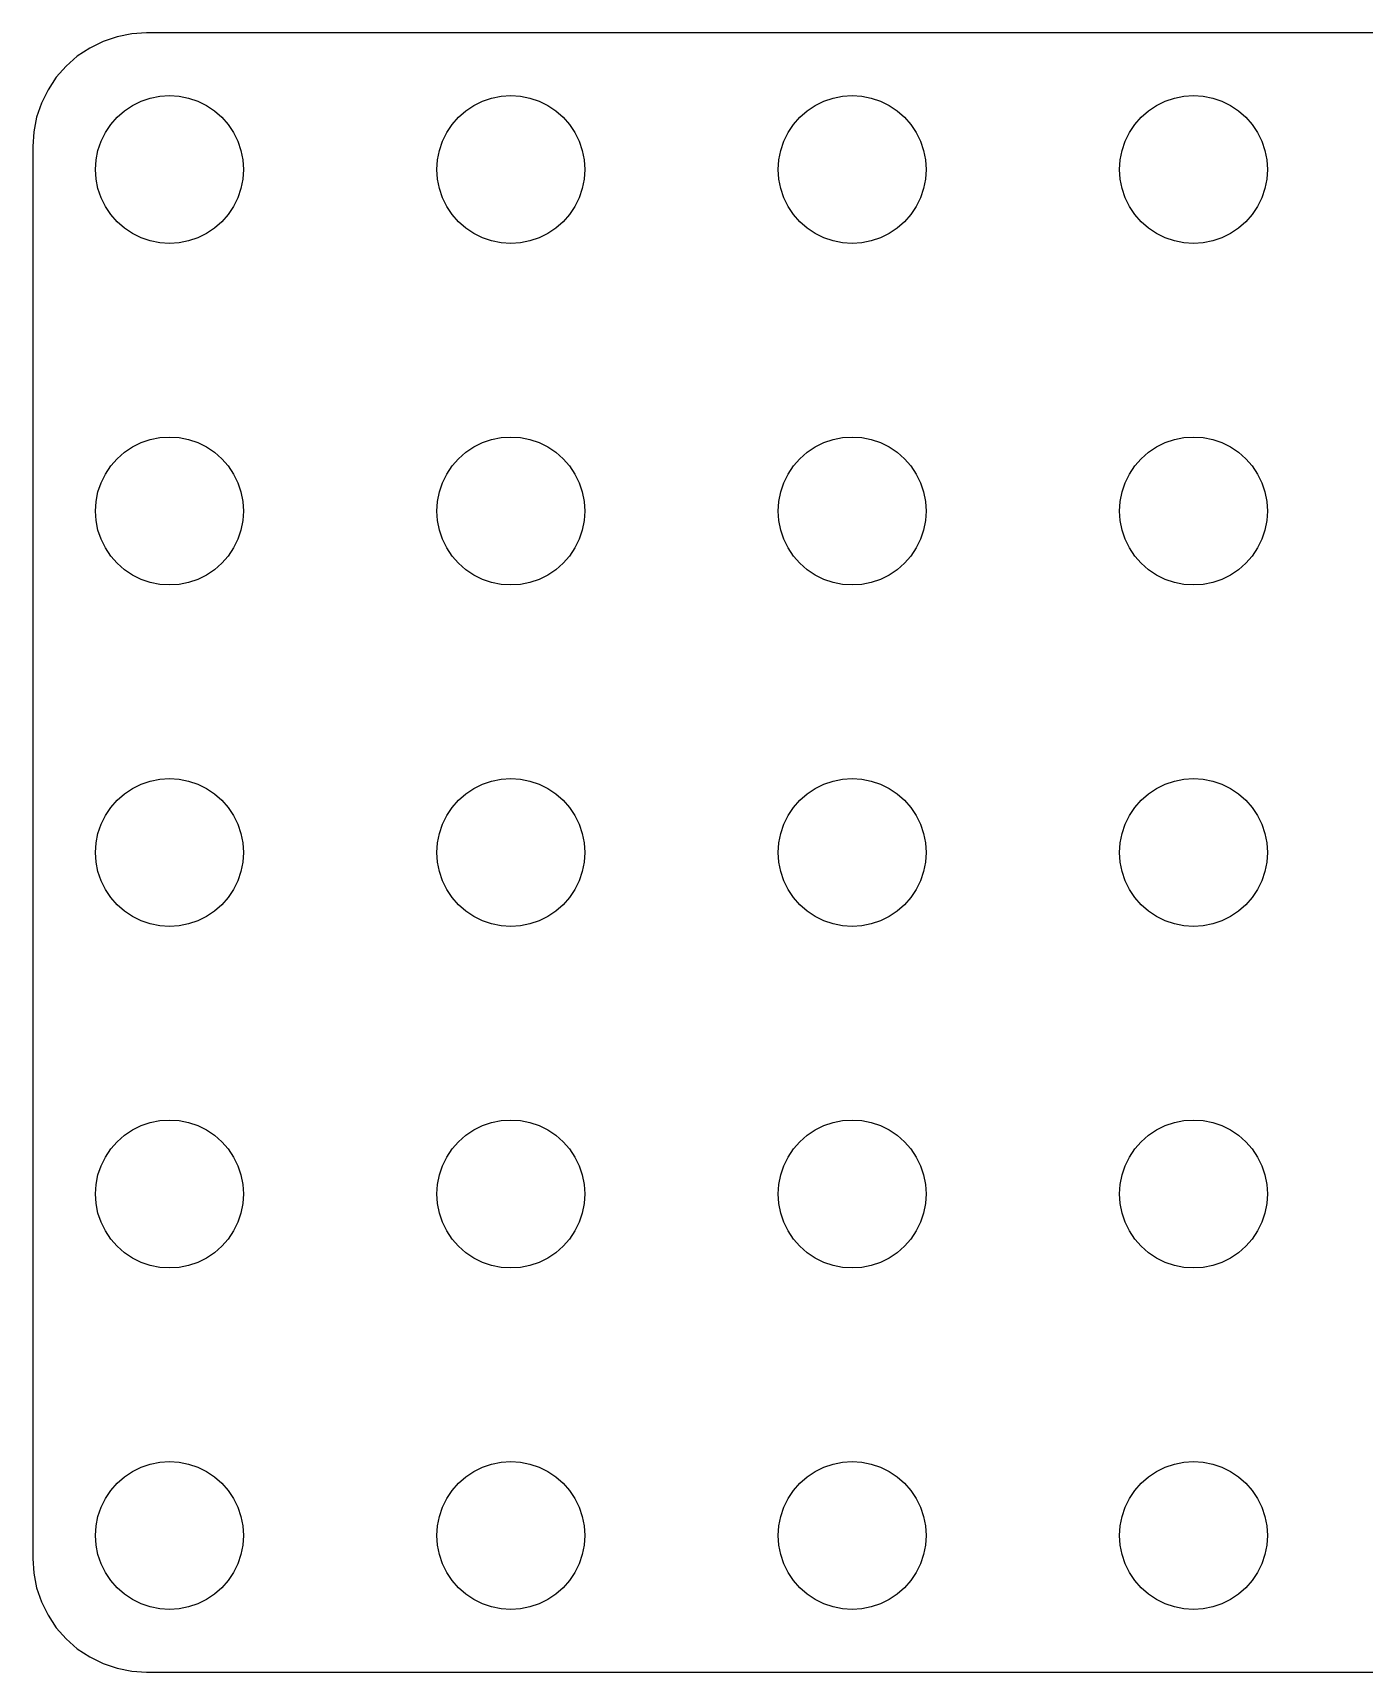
# Model space of a CAD drawing. Header units: metres. Extents: x -59 to 59, y -36 to 36.
# Drawn here: x -58.5 to 0, y -36 to 36 of the extents above; entities that cross this region are included whole.
import ezdxf

# ---------------------------------------------------------------- set-up
doc = ezdxf.new("R2010")
doc.units = ezdxf.units.M

msp = doc.modelspace()

# ---------------------------------------------------------------- linework, layer by layer
for p, q in [((-53.505, 36.005), (-54.1576, 35.9622)), ((53.505, 36.005), (-53.505, 36.005)), ((-56.005, 35.3351), (-56.5488, 34.9718)), ((-55.4184, 35.6244), (-56.005, 35.3351)), ((-54.7991, 35.8346), (-55.4184, 35.6244)), ((-54.1576, 35.9622), (-54.7991, 35.8346)), ((-56.5488, 34.9718), (-57.0405, 34.5405)), ((-57.4718, 34.0488), (-57.8351, 33.505)), ((-57.0405, 34.5405), (-57.4718, 34.0488)), ((-57.8351, 33.505), (-58.1244, 32.9184)), ((-53.7437, 33.0026), (-53.3412, 33.1393)), ((-53.3412, 33.1393), (-52.9242, 33.2222)), ((-52.9242, 33.2222), (-52.5, 33.25)), ((-52.5, 33.25), (-52.0758, 33.2222)), ((-52.0758, 33.2222), (-51.6588, 33.1393)), ((-51.6588, 33.1393), (-51.2563, 33.0026)), ((-38.7437, 33.0026), (-38.3412, 33.1393)), ((-38.3412, 33.1393), (-37.9242, 33.2222)), ((-37.9242, 33.2222), (-37.5, 33.25)), ((-37.5, 33.25), (-37.0758, 33.2222)), ((-37.0758, 33.2222), (-36.6588, 33.1393)), ((-36.6588, 33.1393), (-36.2563, 33.0026)), ((-23.7437, 33.0026), (-23.3412, 33.1393)), ((-23.3412, 33.1393), (-22.9242, 33.2222)), ((-22.9242, 33.2222), (-22.5, 33.25)), ((-22.5, 33.25), (-22.0758, 33.2222)), ((-22.0758, 33.2222), (-21.6588, 33.1393)), ((-21.6588, 33.1393), (-21.2563, 33.0026)), ((-8.74371, 33.0026), (-8.34116, 33.1393)), ((-8.34116, 33.1393), (-7.92421, 33.2222)), ((-7.92421, 33.2222), (-7.5, 33.25)), ((-7.5, 33.25), (-7.07578, 33.2222)), ((-7.07578, 33.2222), (-6.65883, 33.1393)), ((-6.65883, 33.1393), (-6.25627, 33.0026)), ((-58.1244, 32.9184), (-58.3346, 32.2991)), ((-54.7981, 32.2981), (-54.4785, 32.5784)), ((-54.4785, 32.5784), (-54.125, 32.8146)), ((-54.125, 32.8146), (-53.7437, 33.0026)), ((-51.2563, 33.0026), (-50.875, 32.8146)), ((-50.875, 32.8146), (-50.5215, 32.5784)), ((-50.5215, 32.5784), (-50.2019, 32.2981)), ((-39.7981, 32.2981), (-39.4785, 32.5784)), ((-39.4785, 32.5784), (-39.125, 32.8146)), ((-39.125, 32.8146), (-38.7437, 33.0026)), ((-36.2563, 33.0026), (-35.875, 32.8146)), ((-35.875, 32.8146), (-35.5215, 32.5784)), ((-35.5215, 32.5784), (-35.2019, 32.2981)), ((-24.7981, 32.2981), (-24.4785, 32.5784)), ((-24.4785, 32.5784), (-24.125, 32.8146)), ((-24.125, 32.8146), (-23.7437, 33.0026)), ((-21.2563, 33.0026), (-20.875, 32.8146)), ((-20.875, 32.8146), (-20.5215, 32.5784)), ((-20.5215, 32.5784), (-20.2019, 32.2981)), ((-9.7981, 32.2981), (-9.47847, 32.5784)), ((-9.47847, 32.5784), (-9.125, 32.8146)), ((-9.125, 32.8146), (-8.74371, 33.0026)), ((-6.25627, 33.0026), (-5.875, 32.8146)), ((-5.875, 32.8146), (-5.52151, 32.5784)), ((-5.52151, 32.5784), (-5.20189, 32.2981)), ((-58.3346, 32.2991), (-58.4622, 31.6576)), ((-55.3146, 31.625), (-55.0784, 31.9785)), ((-55.0784, 31.9785), (-54.7981, 32.2981)), ((-50.2019, 32.2981), (-49.9216, 31.9785)), ((-49.9216, 31.9785), (-49.6854, 31.625)), ((-40.3146, 31.625), (-40.0784, 31.9785)), ((-40.0784, 31.9785), (-39.7981, 32.2981)), ((-35.2019, 32.2981), (-34.9216, 31.9785)), ((-34.9216, 31.9785), (-34.6854, 31.625)), ((-25.3146, 31.625), (-25.0784, 31.9785)), ((-25.0784, 31.9785), (-24.7981, 32.2981)), ((-20.2019, 32.2981), (-19.9216, 31.9785)), ((-19.9216, 31.9785), (-19.6854, 31.625)), ((-10.3146, 31.625), (-10.0784, 31.9785)), ((-10.0784, 31.9785), (-9.7981, 32.2981)), ((-5.20189, 32.2981), (-4.9216, 31.9785)), ((-4.9216, 31.9785), (-4.68541, 31.625)), ((-58.4622, 31.6576), (-58.505, 31.005)), ((-58.505, 31.005), (-58.505, -31.005)), ((-55.6393, 30.8412), (-55.5026, 31.2437)), ((-55.5026, 31.2437), (-55.3146, 31.625)), ((-49.6854, 31.625), (-49.4974, 31.2437)), ((-49.4974, 31.2437), (-49.3607, 30.8412)), ((-40.6393, 30.8412), (-40.5026, 31.2437)), ((-40.5026, 31.2437), (-40.3146, 31.625)), ((-34.6854, 31.625), (-34.4974, 31.2437)), ((-34.4974, 31.2437), (-34.3607, 30.8412)), ((-25.6393, 30.8412), (-25.5026, 31.2437)), ((-25.5026, 31.2437), (-25.3146, 31.625)), ((-19.6854, 31.625), (-19.4974, 31.2437)), ((-19.4974, 31.2437), (-19.3607, 30.8412)), ((-10.6393, 30.8412), (-10.5026, 31.2437)), ((-10.5026, 31.2437), (-10.3146, 31.625)), ((-4.68541, 31.625), (-4.49739, 31.2437)), ((-4.49739, 31.2437), (-4.36073, 30.8412)), ((-55.75, 30), (-55.7222, 30.4242)), ((-55.7222, 30.4242), (-55.6393, 30.8412)), ((-49.3607, 30.8412), (-49.2778, 30.4242)), ((-49.2778, 30.4242), (-49.25, 30)), ((-40.75, 30), (-40.7222, 30.4242)), ((-40.7222, 30.4242), (-40.6393, 30.8412)), ((-34.3607, 30.8412), (-34.2778, 30.4242)), ((-34.2778, 30.4242), (-34.25, 30)), ((-25.75, 30), (-25.7222, 30.4242)), ((-25.7222, 30.4242), (-25.6393, 30.8412)), ((-19.3607, 30.8412), (-19.2778, 30.4242)), ((-19.2778, 30.4242), (-19.25, 30)), ((-10.75, 30), (-10.7222, 30.4242)), ((-10.7222, 30.4242), (-10.6393, 30.8412)), ((-4.36073, 30.8412), (-4.2778, 30.4242)), ((-4.2778, 30.4242), (-4.25, 30)), ((-55.7222, 29.5758), (-55.75, 30)), ((-55.6393, 29.1588), (-55.7222, 29.5758)), ((-49.2778, 29.5758), (-49.3607, 29.1588)), ((-49.25, 30), (-49.2778, 29.5758)), ((-40.7222, 29.5758), (-40.75, 30)), ((-40.6393, 29.1588), (-40.7222, 29.5758)), ((-34.2778, 29.5758), (-34.3607, 29.1588)), ((-34.25, 30), (-34.2778, 29.5758)), ((-25.7222, 29.5758), (-25.75, 30)), ((-25.6393, 29.1588), (-25.7222, 29.5758)), ((-19.2778, 29.5758), (-19.3607, 29.1588)), ((-19.25, 30), (-19.2778, 29.5758)), ((-10.7222, 29.5758), (-10.75, 30)), ((-10.6393, 29.1588), (-10.7222, 29.5758)), ((-4.2778, 29.5758), (-4.36073, 29.1588)), ((-4.25, 30), (-4.2778, 29.5758)), ((-55.5026, 28.7563), (-55.6393, 29.1588)), ((-49.3607, 29.1588), (-49.4974, 28.7563)), ((-40.5026, 28.7563), (-40.6393, 29.1588)), ((-34.3607, 29.1588), (-34.4974, 28.7563)), ((-25.5026, 28.7563), (-25.6393, 29.1588)), ((-19.3607, 29.1588), (-19.4974, 28.7563)), ((-10.5026, 28.7563), (-10.6393, 29.1588)), ((-4.36073, 29.1588), (-4.49739, 28.7563)), ((-55.3146, 28.375), (-55.5026, 28.7563)), ((-55.0784, 28.0215), (-55.3146, 28.375)), ((-49.6854, 28.375), (-49.9216, 28.0215)), ((-49.4974, 28.7563), (-49.6854, 28.375)), ((-40.3146, 28.375), (-40.5026, 28.7563)), ((-40.0784, 28.0215), (-40.3146, 28.375)), ((-34.6854, 28.375), (-34.9216, 28.0215)), ((-34.4974, 28.7563), (-34.6854, 28.375)), ((-25.3146, 28.375), (-25.5026, 28.7563)), ((-25.0784, 28.0215), (-25.3146, 28.375)), ((-19.6854, 28.375), (-19.9216, 28.0215)), ((-19.4974, 28.7563), (-19.6854, 28.375)), ((-10.3146, 28.375), (-10.5026, 28.7563)), ((-10.0784, 28.0215), (-10.3146, 28.375)), ((-4.68541, 28.375), (-4.9216, 28.0215)), ((-4.49739, 28.7563), (-4.68541, 28.375)), ((-54.7981, 27.7019), (-55.0784, 28.0215)), ((-54.4785, 27.4216), (-54.7981, 27.7019)), ((-54.125, 27.1854), (-54.4785, 27.4216)), ((-50.5215, 27.4216), (-50.875, 27.1854)), ((-50.2019, 27.7019), (-50.5215, 27.4216)), ((-49.9216, 28.0215), (-50.2019, 27.7019)), ((-39.7981, 27.7019), (-40.0784, 28.0215)), ((-39.4785, 27.4216), (-39.7981, 27.7019)), ((-39.125, 27.1854), (-39.4785, 27.4216)), ((-35.5215, 27.4216), (-35.875, 27.1854)), ((-35.2019, 27.7019), (-35.5215, 27.4216)), ((-34.9216, 28.0215), (-35.2019, 27.7019)), ((-24.7981, 27.7019), (-25.0784, 28.0215)), ((-24.4785, 27.4216), (-24.7981, 27.7019)), ((-24.125, 27.1854), (-24.4785, 27.4216)), ((-20.5215, 27.4216), (-20.875, 27.1854)), ((-20.2019, 27.7019), (-20.5215, 27.4216)), ((-19.9216, 28.0215), (-20.2019, 27.7019)), ((-9.7981, 27.7019), (-10.0784, 28.0215)), ((-9.47847, 27.4216), (-9.7981, 27.7019)), ((-9.125, 27.1854), (-9.47847, 27.4216)), ((-5.52151, 27.4216), (-5.875, 27.1854)), ((-5.20189, 27.7019), (-5.52151, 27.4216)), ((-4.9216, 28.0215), (-5.20189, 27.7019)), ((-53.7437, 26.9974), (-54.125, 27.1854)), ((-53.3412, 26.8607), (-53.7437, 26.9974)), ((-52.9242, 26.7778), (-53.3412, 26.8607)), ((-52.5, 26.75), (-52.9242, 26.7778)), ((-52.0758, 26.7778), (-52.5, 26.75)), ((-51.6588, 26.8607), (-52.0758, 26.7778)), ((-51.2563, 26.9974), (-51.6588, 26.8607)), ((-50.875, 27.1854), (-51.2563, 26.9974)), ((-38.7437, 26.9974), (-39.125, 27.1854)), ((-38.3412, 26.8607), (-38.7437, 26.9974)), ((-37.9242, 26.7778), (-38.3412, 26.8607)), ((-37.5, 26.75), (-37.9242, 26.7778)), ((-37.0758, 26.7778), (-37.5, 26.75)), ((-36.6588, 26.8607), (-37.0758, 26.7778)), ((-36.2563, 26.9974), (-36.6588, 26.8607)), ((-35.875, 27.1854), (-36.2563, 26.9974)), ((-23.7437, 26.9974), (-24.125, 27.1854)), ((-23.3412, 26.8607), (-23.7437, 26.9974)), ((-22.9242, 26.7778), (-23.3412, 26.8607)), ((-22.5, 26.75), (-22.9242, 26.7778)), ((-22.0758, 26.7778), (-22.5, 26.75)), ((-21.6588, 26.8607), (-22.0758, 26.7778)), ((-21.2563, 26.9974), (-21.6588, 26.8607)), ((-20.875, 27.1854), (-21.2563, 26.9974)), ((-8.74371, 26.9974), (-9.125, 27.1854)), ((-8.34116, 26.8607), (-8.74371, 26.9974)), ((-7.92421, 26.7778), (-8.34116, 26.8607)), ((-7.5, 26.75), (-7.92421, 26.7778)), ((-7.07578, 26.7778), (-7.5, 26.75)), ((-6.65883, 26.8607), (-7.07578, 26.7778)), ((-6.25627, 26.9974), (-6.65883, 26.8607)), ((-5.875, 27.1854), (-6.25627, 26.9974)), ((-54.125, 17.8146), (-53.7437, 18.0026)), ((-53.7437, 18.0026), (-53.3412, 18.1393)), ((-53.3412, 18.1393), (-52.9242, 18.2222)), ((-52.9242, 18.2222), (-52.5, 18.25)), ((-52.5, 18.25), (-52.0758, 18.2222)), ((-52.0758, 18.2222), (-51.6588, 18.1393)), ((-51.6588, 18.1393), (-51.2563, 18.0026)), ((-51.2563, 18.0026), (-50.875, 17.8146)), ((-39.125, 17.8146), (-38.7437, 18.0026)), ((-38.7437, 18.0026), (-38.3412, 18.1393)), ((-38.3412, 18.1393), (-37.9242, 18.2222)), ((-37.9242, 18.2222), (-37.5, 18.25)), ((-37.5, 18.25), (-37.0758, 18.2222)), ((-37.0758, 18.2222), (-36.6588, 18.1393)), ((-36.6588, 18.1393), (-36.2563, 18.0026)), ((-36.2563, 18.0026), (-35.875, 17.8146)), ((-24.125, 17.8146), (-23.7437, 18.0026)), ((-23.7437, 18.0026), (-23.3412, 18.1393)), ((-23.3412, 18.1393), (-22.9242, 18.2222)), ((-22.9242, 18.2222), (-22.5, 18.25)), ((-22.5, 18.25), (-22.0758, 18.2222)), ((-22.0758, 18.2222), (-21.6588, 18.1393)), ((-21.6588, 18.1393), (-21.2563, 18.0026)), ((-21.2563, 18.0026), (-20.875, 17.8146)), ((-9.125, 17.8146), (-8.74371, 18.0026)), ((-8.74371, 18.0026), (-8.34116, 18.1393)), ((-8.34116, 18.1393), (-7.92421, 18.2222)), ((-7.92421, 18.2222), (-7.5, 18.25)), ((-7.5, 18.25), (-7.07578, 18.2222)), ((-7.07578, 18.2222), (-6.65883, 18.1393)), ((-6.65883, 18.1393), (-6.25627, 18.0026)), ((-6.25627, 18.0026), (-5.875, 17.8146)), ((-55.0784, 16.9785), (-54.7981, 17.2981)), ((-54.7981, 17.2981), (-54.4785, 17.5784)), ((-54.4785, 17.5784), (-54.125, 17.8146)), ((-50.875, 17.8146), (-50.5215, 17.5784)), ((-50.5215, 17.5784), (-50.2019, 17.2981)), ((-50.2019, 17.2981), (-49.9216, 16.9785)), ((-40.0784, 16.9785), (-39.7981, 17.2981)), ((-39.7981, 17.2981), (-39.4785, 17.5784)), ((-39.4785, 17.5784), (-39.125, 17.8146)), ((-35.875, 17.8146), (-35.5215, 17.5784)), ((-35.5215, 17.5784), (-35.2019, 17.2981)), ((-35.2019, 17.2981), (-34.9216, 16.9785)), ((-25.0784, 16.9785), (-24.7981, 17.2981)), ((-24.7981, 17.2981), (-24.4785, 17.5784)), ((-24.4785, 17.5784), (-24.125, 17.8146)), ((-20.875, 17.8146), (-20.5215, 17.5784)), ((-20.5215, 17.5784), (-20.2019, 17.2981)), ((-20.2019, 17.2981), (-19.9216, 16.9785)), ((-10.0784, 16.9785), (-9.7981, 17.2981)), ((-9.7981, 17.2981), (-9.47847, 17.5784)), ((-9.47847, 17.5784), (-9.125, 17.8146)), ((-5.875, 17.8146), (-5.52151, 17.5784)), ((-5.52151, 17.5784), (-5.20189, 17.2981)), ((-5.20189, 17.2981), (-4.9216, 16.9785)), ((-55.5026, 16.2437), (-55.3146, 16.625)), ((-55.3146, 16.625), (-55.0784, 16.9785)), ((-49.9216, 16.9785), (-49.6854, 16.625)), ((-49.6854, 16.625), (-49.4974, 16.2437)), ((-40.5026, 16.2437), (-40.3146, 16.625)), ((-40.3146, 16.625), (-40.0784, 16.9785)), ((-34.9216, 16.9785), (-34.6854, 16.625)), ((-34.6854, 16.625), (-34.4974, 16.2437)), ((-25.5026, 16.2437), (-25.3146, 16.625)), ((-25.3146, 16.625), (-25.0784, 16.9785)), ((-19.9216, 16.9785), (-19.6854, 16.625)), ((-19.6854, 16.625), (-19.4974, 16.2437)), ((-10.5026, 16.2437), (-10.3146, 16.625)), ((-10.3146, 16.625), (-10.0784, 16.9785)), ((-4.9216, 16.9785), (-4.68541, 16.625)), ((-4.68541, 16.625), (-4.49739, 16.2437)), ((-55.6393, 15.8412), (-55.5026, 16.2437)), ((-49.4974, 16.2437), (-49.3607, 15.8412)), ((-40.6393, 15.8412), (-40.5026, 16.2437)), ((-34.4974, 16.2437), (-34.3607, 15.8412)), ((-25.6393, 15.8412), (-25.5026, 16.2437)), ((-19.4974, 16.2437), (-19.3607, 15.8412)), ((-10.6393, 15.8412), (-10.5026, 16.2437)), ((-4.49739, 16.2437), (-4.36073, 15.8412)), ((-55.75, 15), (-55.7222, 15.4242)), ((-55.7222, 15.4242), (-55.6393, 15.8412)), ((-49.3607, 15.8412), (-49.2778, 15.4242)), ((-49.2778, 15.4242), (-49.25, 15)), ((-40.75, 15), (-40.7222, 15.4242)), ((-40.7222, 15.4242), (-40.6393, 15.8412)), ((-34.3607, 15.8412), (-34.2778, 15.4242)), ((-34.2778, 15.4242), (-34.25, 15)), ((-25.75, 15), (-25.7222, 15.4242)), ((-25.7222, 15.4242), (-25.6393, 15.8412)), ((-19.3607, 15.8412), (-19.2778, 15.4242)), ((-19.2778, 15.4242), (-19.25, 15)), ((-10.75, 15), (-10.7222, 15.4242)), ((-10.7222, 15.4242), (-10.6393, 15.8412)), ((-4.36073, 15.8412), (-4.2778, 15.4242)), ((-4.2778, 15.4242), (-4.25, 15)), ((-55.7222, 14.5758), (-55.75, 15)), ((-55.6393, 14.1588), (-55.7222, 14.5758)), ((-49.2778, 14.5758), (-49.3607, 14.1588)), ((-49.25, 15), (-49.2778, 14.5758)), ((-40.7222, 14.5758), (-40.75, 15)), ((-40.6393, 14.1588), (-40.7222, 14.5758)), ((-34.2778, 14.5758), (-34.3607, 14.1588)), ((-34.25, 15), (-34.2778, 14.5758)), ((-25.7222, 14.5758), (-25.75, 15)), ((-25.6393, 14.1588), (-25.7222, 14.5758)), ((-19.2778, 14.5758), (-19.3607, 14.1588)), ((-19.25, 15), (-19.2778, 14.5758)), ((-10.7222, 14.5758), (-10.75, 15)), ((-10.6393, 14.1588), (-10.7222, 14.5758)), ((-4.2778, 14.5758), (-4.36073, 14.1588)), ((-4.25, 15), (-4.2778, 14.5758)), ((-55.5026, 13.7563), (-55.6393, 14.1588)), ((-55.3146, 13.375), (-55.5026, 13.7563)), ((-49.4974, 13.7563), (-49.6854, 13.375)), ((-49.3607, 14.1588), (-49.4974, 13.7563)), ((-40.5026, 13.7563), (-40.6393, 14.1588)), ((-40.3146, 13.375), (-40.5026, 13.7563)), ((-34.4974, 13.7563), (-34.6854, 13.375)), ((-34.3607, 14.1588), (-34.4974, 13.7563)), ((-25.5026, 13.7563), (-25.6393, 14.1588)), ((-25.3146, 13.375), (-25.5026, 13.7563)), ((-19.4974, 13.7563), (-19.6854, 13.375)), ((-19.3607, 14.1588), (-19.4974, 13.7563)), ((-10.5026, 13.7563), (-10.6393, 14.1588)), ((-10.3146, 13.375), (-10.5026, 13.7563)), ((-4.49739, 13.7563), (-4.68541, 13.375)), ((-4.36073, 14.1588), (-4.49739, 13.7563)), ((-55.0784, 13.0215), (-55.3146, 13.375)), ((-54.7981, 12.7019), (-55.0784, 13.0215)), ((-49.9216, 13.0215), (-50.2019, 12.7019)), ((-49.6854, 13.375), (-49.9216, 13.0215)), ((-40.0784, 13.0215), (-40.3146, 13.375)), ((-39.7981, 12.7019), (-40.0784, 13.0215)), ((-34.9216, 13.0215), (-35.2019, 12.7019)), ((-34.6854, 13.375), (-34.9216, 13.0215)), ((-25.0784, 13.0215), (-25.3146, 13.375)), ((-24.7981, 12.7019), (-25.0784, 13.0215)), ((-19.9216, 13.0215), (-20.2019, 12.7019)), ((-19.6854, 13.375), (-19.9216, 13.0215)), ((-10.0784, 13.0215), (-10.3146, 13.375)), ((-9.7981, 12.7019), (-10.0784, 13.0215)), ((-4.9216, 13.0215), (-5.20189, 12.7019)), ((-4.68541, 13.375), (-4.9216, 13.0215)), ((-54.4785, 12.4216), (-54.7981, 12.7019)), ((-54.125, 12.1854), (-54.4785, 12.4216)), ((-50.5215, 12.4216), (-50.875, 12.1854)), ((-50.2019, 12.7019), (-50.5215, 12.4216)), ((-39.4785, 12.4216), (-39.7981, 12.7019)), ((-39.125, 12.1854), (-39.4785, 12.4216)), ((-35.5215, 12.4216), (-35.875, 12.1854)), ((-35.2019, 12.7019), (-35.5215, 12.4216)), ((-24.4785, 12.4216), (-24.7981, 12.7019)), ((-24.125, 12.1854), (-24.4785, 12.4216)), ((-20.5215, 12.4216), (-20.875, 12.1854)), ((-20.2019, 12.7019), (-20.5215, 12.4216)), ((-9.47847, 12.4216), (-9.7981, 12.7019)), ((-9.125, 12.1854), (-9.47847, 12.4216)), ((-5.52151, 12.4216), (-5.875, 12.1854)), ((-5.20189, 12.7019), (-5.52151, 12.4216)), ((-53.7437, 11.9974), (-54.125, 12.1854)), ((-53.3412, 11.8607), (-53.7437, 11.9974)), ((-52.9242, 11.7778), (-53.3412, 11.8607)), ((-52.5, 11.75), (-52.9242, 11.7778)), ((-52.0758, 11.7778), (-52.5, 11.75)), ((-51.6588, 11.8607), (-52.0758, 11.7778)), ((-51.2563, 11.9974), (-51.6588, 11.8607)), ((-50.875, 12.1854), (-51.2563, 11.9974)), ((-38.7437, 11.9974), (-39.125, 12.1854)), ((-38.3412, 11.8607), (-38.7437, 11.9974)), ((-37.9242, 11.7778), (-38.3412, 11.8607)), ((-37.5, 11.75), (-37.9242, 11.7778)), ((-37.0758, 11.7778), (-37.5, 11.75)), ((-36.6588, 11.8607), (-37.0758, 11.7778)), ((-36.2563, 11.9974), (-36.6588, 11.8607)), ((-35.875, 12.1854), (-36.2563, 11.9974)), ((-23.7437, 11.9974), (-24.125, 12.1854)), ((-23.3412, 11.8607), (-23.7437, 11.9974)), ((-22.9242, 11.7778), (-23.3412, 11.8607)), ((-22.5, 11.75), (-22.9242, 11.7778)), ((-22.0758, 11.7778), (-22.5, 11.75)), ((-21.6588, 11.8607), (-22.0758, 11.7778)), ((-21.2563, 11.9974), (-21.6588, 11.8607)), ((-20.875, 12.1854), (-21.2563, 11.9974)), ((-8.74371, 11.9974), (-9.125, 12.1854)), ((-8.34116, 11.8607), (-8.74371, 11.9974)), ((-7.92421, 11.7778), (-8.34116, 11.8607)), ((-7.5, 11.75), (-7.92421, 11.7778)), ((-7.07578, 11.7778), (-7.5, 11.75)), ((-6.65883, 11.8607), (-7.07578, 11.7778)), ((-6.25627, 11.9974), (-6.65883, 11.8607)), ((-5.875, 12.1854), (-6.25627, 11.9974)), ((-54.125, 2.81458), (-53.7437, 3.00259)), ((-53.7437, 3.00259), (-53.3412, 3.13925)), ((-53.3412, 3.13925), (-52.9242, 3.22218)), ((-52.9242, 3.22218), (-52.5, 3.25)), ((-52.5, 3.25), (-52.0758, 3.22218)), ((-52.0758, 3.22218), (-51.6588, 3.13925)), ((-51.6588, 3.13925), (-51.2563, 3.00259)), ((-51.2563, 3.00259), (-50.875, 2.81458)), ((-39.125, 2.81458), (-38.7437, 3.00259)), ((-38.7437, 3.00259), (-38.3412, 3.13925)), ((-38.3412, 3.13925), (-37.9242, 3.22218)), ((-37.9242, 3.22218), (-37.5, 3.25)), ((-37.5, 3.25), (-37.0758, 3.22218)), ((-37.0758, 3.22218), (-36.6588, 3.13925)), ((-36.6588, 3.13925), (-36.2563, 3.00259)), ((-36.2563, 3.00259), (-35.875, 2.81458)), ((-24.125, 2.81458), (-23.7437, 3.00259)), ((-23.7437, 3.00259), (-23.3412, 3.13925)), ((-23.3412, 3.13925), (-22.9242, 3.22218)), ((-22.9242, 3.22218), (-22.5, 3.25)), ((-22.5, 3.25), (-22.0758, 3.22218)), ((-22.0758, 3.22218), (-21.6588, 3.13925)), ((-21.6588, 3.13925), (-21.2563, 3.00259)), ((-21.2563, 3.00259), (-20.875, 2.81458)), ((-9.125, 2.81458), (-8.74371, 3.00259)), ((-8.74371, 3.00259), (-8.34116, 3.13925)), ((-8.34116, 3.13925), (-7.92421, 3.22218)), ((-7.92421, 3.22218), (-7.5, 3.25)), ((-7.5, 3.25), (-7.07578, 3.22218)), ((-7.07578, 3.22218), (-6.65883, 3.13925)), ((-6.65883, 3.13925), (-6.25627, 3.00259)), ((-6.25627, 3.00259), (-5.875, 2.81458)), ((-55.0784, 1.97847), (-54.7981, 2.2981)), ((-54.7981, 2.2981), (-54.4785, 2.57838)), ((-54.4785, 2.57838), (-54.125, 2.81458)), ((-50.875, 2.81458), (-50.5215, 2.57838)), ((-50.5215, 2.57838), (-50.2019, 2.2981)), ((-50.2019, 2.2981), (-49.9216, 1.97847)), ((-40.0784, 1.97847), (-39.7981, 2.2981)), ((-39.7981, 2.2981), (-39.4785, 2.57838)), ((-39.4785, 2.57838), (-39.125, 2.81458)), ((-35.875, 2.81458), (-35.5215, 2.57838)), ((-35.5215, 2.57838), (-35.2019, 2.2981)), ((-35.2019, 2.2981), (-34.9216, 1.97847)), ((-25.0784, 1.97847), (-24.7981, 2.2981)), ((-24.7981, 2.2981), (-24.4785, 2.57838)), ((-24.4785, 2.57838), (-24.125, 2.81458)), ((-20.875, 2.81458), (-20.5215, 2.57838)), ((-20.5215, 2.57838), (-20.2019, 2.2981)), ((-20.2019, 2.2981), (-19.9216, 1.97847)), ((-10.0784, 1.97847), (-9.7981, 2.2981)), ((-9.7981, 2.2981), (-9.47847, 2.57838)), ((-9.47847, 2.57838), (-9.125, 2.81458)), ((-5.875, 2.81458), (-5.52151, 2.57838)), ((-5.52151, 2.57838), (-5.20189, 2.2981)), ((-5.20189, 2.2981), (-4.9216, 1.97847)), ((-55.5026, 1.24371), (-55.3146, 1.625)), ((-55.3146, 1.625), (-55.0784, 1.97847)), ((-49.9216, 1.97847), (-49.6854, 1.625)), ((-49.6854, 1.625), (-49.4974, 1.24371)), ((-40.5026, 1.24371), (-40.3146, 1.625)), ((-40.3146, 1.625), (-40.0784, 1.97847)), ((-34.9216, 1.97847), (-34.6854, 1.625)), ((-34.6854, 1.625), (-34.4974, 1.24371)), ((-25.5026, 1.24371), (-25.3146, 1.625)), ((-25.3146, 1.625), (-25.0784, 1.97847)), ((-19.9216, 1.97847), (-19.6854, 1.625)), ((-19.6854, 1.625), (-19.4974, 1.24371)), ((-10.5026, 1.24371), (-10.3146, 1.625)), ((-10.3146, 1.625), (-10.0784, 1.97847)), ((-4.9216, 1.97847), (-4.68541, 1.625)), ((-4.68541, 1.625), (-4.49739, 1.24371)), ((-55.7222, 0.42421), (-55.6393, 0.84116)), ((-55.6393, 0.84116), (-55.5026, 1.24371)), ((-49.4974, 1.24371), (-49.3607, 0.84116)), ((-49.3607, 0.84116), (-49.2778, 0.42421)), ((-40.7222, 0.42421), (-40.6393, 0.84116)), ((-40.6393, 0.84116), (-40.5026, 1.24371)), ((-34.4974, 1.24371), (-34.3607, 0.84116)), ((-34.3607, 0.84116), (-34.2778, 0.42421)), ((-25.7222, 0.42421), (-25.6393, 0.84116)), ((-25.6393, 0.84116), (-25.5026, 1.24371)), ((-19.4974, 1.24371), (-19.3607, 0.84116)), ((-19.3607, 0.84116), (-19.2778, 0.42421)), ((-10.7222, 0.42421), (-10.6393, 0.84116)), ((-10.6393, 0.84116), (-10.5026, 1.24371)), ((-4.49739, 1.24371), (-4.36073, 0.84116)), ((-4.36073, 0.84116), (-4.2778, 0.42421)), ((-55.75, 0), (-55.7222, 0.42421)), ((-55.7222, -0.42421), (-55.75, 0)), ((-49.2778, 0.42421), (-49.25, 0)), ((-49.25, 0), (-49.2778, -0.42421)), ((-40.75, 0), (-40.7222, 0.42421)), ((-40.7222, -0.42421), (-40.75, 0)), ((-34.2778, 0.42421), (-34.25, 0)), ((-34.25, 0), (-34.2778, -0.42421)), ((-25.75, 0), (-25.7222, 0.42421)), ((-25.7222, -0.42421), (-25.75, 0)), ((-19.2778, 0.42421), (-19.25, 0)), ((-19.25, 0), (-19.2778, -0.42421)), ((-10.75, 0), (-10.7222, 0.42421)), ((-10.7222, -0.42421), (-10.75, 0)), ((-4.2778, 0.42421), (-4.25, 0)), ((-4.25, 0), (-4.2778, -0.42421)), ((-55.6393, -0.84116), (-55.7222, -0.42421)), ((-49.2778, -0.42421), (-49.3607, -0.84116)), ((-40.6393, -0.84116), (-40.7222, -0.42421)), ((-34.2778, -0.42421), (-34.3607, -0.84116)), ((-25.6393, -0.84116), (-25.7222, -0.42421)), ((-19.2778, -0.42421), (-19.3607, -0.84116)), ((-10.6393, -0.84116), (-10.7222, -0.42421)), ((-4.2778, -0.42421), (-4.36073, -0.84116)), ((-55.5026, -1.24371), (-55.6393, -0.84116)), ((-55.3146, -1.625), (-55.5026, -1.24371)), ((-49.4974, -1.24371), (-49.6854, -1.625)), ((-49.3607, -0.84116), (-49.4974, -1.24371)), ((-40.5026, -1.24371), (-40.6393, -0.84116)), ((-40.3146, -1.625), (-40.5026, -1.24371)), ((-34.4974, -1.24371), (-34.6854, -1.625)), ((-34.3607, -0.84116), (-34.4974, -1.24371)), ((-25.5026, -1.24371), (-25.6393, -0.84116)), ((-25.3146, -1.625), (-25.5026, -1.24371)), ((-19.4974, -1.24371), (-19.6854, -1.625)), ((-19.3607, -0.84116), (-19.4974, -1.24371)), ((-10.5026, -1.24371), (-10.6393, -0.84116)), ((-10.3146, -1.625), (-10.5026, -1.24371)), ((-4.49739, -1.24371), (-4.68541, -1.625)), ((-4.36073, -0.84116), (-4.49739, -1.24371)), ((-55.0784, -1.97847), (-55.3146, -1.625)), ((-54.7981, -2.2981), (-55.0784, -1.97847)), ((-49.9216, -1.97847), (-50.2019, -2.2981)), ((-49.6854, -1.625), (-49.9216, -1.97847)), ((-40.0784, -1.97847), (-40.3146, -1.625)), ((-39.7981, -2.2981), (-40.0784, -1.97847)), ((-34.9216, -1.97847), (-35.2019, -2.2981)), ((-34.6854, -1.625), (-34.9216, -1.97847)), ((-25.0784, -1.97847), (-25.3146, -1.625)), ((-24.7981, -2.2981), (-25.0784, -1.97847)), ((-19.9216, -1.97847), (-20.2019, -2.2981)), ((-19.6854, -1.625), (-19.9216, -1.97847)), ((-10.0784, -1.97847), (-10.3146, -1.625)), ((-9.7981, -2.2981), (-10.0784, -1.97847)), ((-4.9216, -1.97847), (-5.20189, -2.2981)), ((-4.68541, -1.625), (-4.9216, -1.97847)), ((-54.4785, -2.57838), (-54.7981, -2.2981)), ((-54.125, -2.81458), (-54.4785, -2.57838)), ((-53.7437, -3.00259), (-54.125, -2.81458)), ((-50.875, -2.81458), (-51.2563, -3.00259)), ((-50.5215, -2.57838), (-50.875, -2.81458)), ((-50.2019, -2.2981), (-50.5215, -2.57838)), ((-39.4785, -2.57838), (-39.7981, -2.2981)), ((-39.125, -2.81458), (-39.4785, -2.57838)), ((-38.7437, -3.00259), (-39.125, -2.81458)), ((-35.875, -2.81458), (-36.2563, -3.00259)), ((-35.5215, -2.57838), (-35.875, -2.81458)), ((-35.2019, -2.2981), (-35.5215, -2.57838)), ((-24.4785, -2.57838), (-24.7981, -2.2981)), ((-24.125, -2.81458), (-24.4785, -2.57838)), ((-23.7437, -3.00259), (-24.125, -2.81458)), ((-20.875, -2.81458), (-21.2563, -3.00259)), ((-20.5215, -2.57838), (-20.875, -2.81458)), ((-20.2019, -2.2981), (-20.5215, -2.57838)), ((-9.47847, -2.57838), (-9.7981, -2.2981)), ((-9.125, -2.81458), (-9.47847, -2.57838)), ((-8.74371, -3.00259), (-9.125, -2.81458)), ((-5.875, -2.81458), (-6.25627, -3.00259)), ((-5.52151, -2.57838), (-5.875, -2.81458)), ((-5.20189, -2.2981), (-5.52151, -2.57838)), ((-53.3412, -3.13925), (-53.7437, -3.00259)), ((-52.9242, -3.22218), (-53.3412, -3.13925)), ((-52.5, -3.25), (-52.9242, -3.22218)), ((-52.0758, -3.22218), (-52.5, -3.25)), ((-51.6588, -3.13925), (-52.0758, -3.22218)), ((-51.2563, -3.00259), (-51.6588, -3.13925)), ((-38.3412, -3.13925), (-38.7437, -3.00259)), ((-37.9242, -3.22218), (-38.3412, -3.13925)), ((-37.5, -3.25), (-37.9242, -3.22218)), ((-37.0758, -3.22218), (-37.5, -3.25)), ((-36.6588, -3.13925), (-37.0758, -3.22218)), ((-36.2563, -3.00259), (-36.6588, -3.13925)), ((-23.3412, -3.13925), (-23.7437, -3.00259)), ((-22.9242, -3.22218), (-23.3412, -3.13925)), ((-22.5, -3.25), (-22.9242, -3.22218)), ((-22.0758, -3.22218), (-22.5, -3.25)), ((-21.6588, -3.13925), (-22.0758, -3.22218)), ((-21.2563, -3.00259), (-21.6588, -3.13925)), ((-8.34116, -3.13925), (-8.74371, -3.00259)), ((-7.92421, -3.22218), (-8.34116, -3.13925)), ((-7.5, -3.25), (-7.92421, -3.22218)), ((-7.07578, -3.22218), (-7.5, -3.25)), ((-6.65883, -3.13925), (-7.07578, -3.22218)), ((-6.25627, -3.00259), (-6.65883, -3.13925)), ((-54.4785, -12.4216), (-54.125, -12.1854)), ((-54.125, -12.1854), (-53.7437, -11.9974)), ((-53.7437, -11.9974), (-53.3412, -11.8607)), ((-53.3412, -11.8607), (-52.9242, -11.7778)), ((-52.9242, -11.7778), (-52.5, -11.75)), ((-52.5, -11.75), (-52.0758, -11.7778)), ((-52.0758, -11.7778), (-51.6588, -11.8607)), ((-51.6588, -11.8607), (-51.2563, -11.9974)), ((-51.2563, -11.9974), (-50.875, -12.1854)), ((-50.875, -12.1854), (-50.5215, -12.4216)), ((-39.4785, -12.4216), (-39.125, -12.1854)), ((-39.125, -12.1854), (-38.7437, -11.9974)), ((-38.7437, -11.9974), (-38.3412, -11.8607)), ((-38.3412, -11.8607), (-37.9242, -11.7778)), ((-37.9242, -11.7778), (-37.5, -11.75)), ((-37.5, -11.75), (-37.0758, -11.7778)), ((-37.0758, -11.7778), (-36.6588, -11.8607)), ((-36.6588, -11.8607), (-36.2563, -11.9974)), ((-36.2563, -11.9974), (-35.875, -12.1854)), ((-35.875, -12.1854), (-35.5215, -12.4216)), ((-24.4785, -12.4216), (-24.125, -12.1854)), ((-24.125, -12.1854), (-23.7437, -11.9974)), ((-23.7437, -11.9974), (-23.3412, -11.8607)), ((-23.3412, -11.8607), (-22.9242, -11.7778)), ((-22.9242, -11.7778), (-22.5, -11.75)), ((-22.5, -11.75), (-22.0758, -11.7778)), ((-22.0758, -11.7778), (-21.6588, -11.8607)), ((-21.6588, -11.8607), (-21.2563, -11.9974)), ((-21.2563, -11.9974), (-20.875, -12.1854)), ((-20.875, -12.1854), (-20.5215, -12.4216)), ((-9.47847, -12.4216), (-9.125, -12.1854)), ((-9.125, -12.1854), (-8.74371, -11.9974)), ((-8.74371, -11.9974), (-8.34116, -11.8607)), ((-8.34116, -11.8607), (-7.92421, -11.7778)), ((-7.92421, -11.7778), (-7.5, -11.75)), ((-7.5, -11.75), (-7.07578, -11.7778)), ((-7.07578, -11.7778), (-6.65883, -11.8607)), ((-6.65883, -11.8607), (-6.25627, -11.9974)), ((-6.25627, -11.9974), (-5.875, -12.1854)), ((-5.875, -12.1854), (-5.52151, -12.4216)), ((-55.0784, -13.0215), (-54.7981, -12.7019)), ((-54.7981, -12.7019), (-54.4785, -12.4216)), ((-50.5215, -12.4216), (-50.2019, -12.7019)), ((-50.2019, -12.7019), (-49.9216, -13.0215)), ((-40.0784, -13.0215), (-39.7981, -12.7019)), ((-39.7981, -12.7019), (-39.4785, -12.4216)), ((-35.5215, -12.4216), (-35.2019, -12.7019)), ((-35.2019, -12.7019), (-34.9216, -13.0215)), ((-25.0784, -13.0215), (-24.7981, -12.7019)), ((-24.7981, -12.7019), (-24.4785, -12.4216)), ((-20.5215, -12.4216), (-20.2019, -12.7019)), ((-20.2019, -12.7019), (-19.9216, -13.0215)), ((-10.0784, -13.0215), (-9.7981, -12.7019)), ((-9.7981, -12.7019), (-9.47847, -12.4216)), ((-5.52151, -12.4216), (-5.20189, -12.7019)), ((-5.20189, -12.7019), (-4.9216, -13.0215)), ((-55.5026, -13.7563), (-55.3146, -13.375)), ((-55.3146, -13.375), (-55.0784, -13.0215)), ((-49.9216, -13.0215), (-49.6854, -13.375)), ((-49.6854, -13.375), (-49.4974, -13.7563)), ((-40.5026, -13.7563), (-40.3146, -13.375)), ((-40.3146, -13.375), (-40.0784, -13.0215)), ((-34.9216, -13.0215), (-34.6854, -13.375)), ((-34.6854, -13.375), (-34.4974, -13.7563)), ((-25.5026, -13.7563), (-25.3146, -13.375)), ((-25.3146, -13.375), (-25.0784, -13.0215)), ((-19.9216, -13.0215), (-19.6854, -13.375)), ((-19.6854, -13.375), (-19.4974, -13.7563)), ((-10.5026, -13.7563), (-10.3146, -13.375)), ((-10.3146, -13.375), (-10.0784, -13.0215)), ((-4.9216, -13.0215), (-4.68541, -13.375)), ((-4.68541, -13.375), (-4.49739, -13.7563)), ((-55.7222, -14.5758), (-55.6393, -14.1588)), ((-55.6393, -14.1588), (-55.5026, -13.7563)), ((-49.4974, -13.7563), (-49.3607, -14.1588)), ((-49.3607, -14.1588), (-49.2778, -14.5758)), ((-40.7222, -14.5758), (-40.6393, -14.1588)), ((-40.6393, -14.1588), (-40.5026, -13.7563)), ((-34.4974, -13.7563), (-34.3607, -14.1588)), ((-34.3607, -14.1588), (-34.2778, -14.5758)), ((-25.7222, -14.5758), (-25.6393, -14.1588)), ((-25.6393, -14.1588), (-25.5026, -13.7563)), ((-19.4974, -13.7563), (-19.3607, -14.1588)), ((-19.3607, -14.1588), (-19.2778, -14.5758)), ((-10.7222, -14.5758), (-10.6393, -14.1588)), ((-10.6393, -14.1588), (-10.5026, -13.7563)), ((-4.49739, -13.7563), (-4.36073, -14.1588)), ((-4.36073, -14.1588), (-4.2778, -14.5758)), ((-55.75, -15), (-55.7222, -14.5758)), ((-55.7222, -15.4242), (-55.75, -15)), ((-49.2778, -14.5758), (-49.25, -15)), ((-49.25, -15), (-49.2778, -15.4242)), ((-40.75, -15), (-40.7222, -14.5758)), ((-40.7222, -15.4242), (-40.75, -15)), ((-34.2778, -14.5758), (-34.25, -15)), ((-34.25, -15), (-34.2778, -15.4242)), ((-25.75, -15), (-25.7222, -14.5758)), ((-25.7222, -15.4242), (-25.75, -15)), ((-19.2778, -14.5758), (-19.25, -15)), ((-19.25, -15), (-19.2778, -15.4242)), ((-10.75, -15), (-10.7222, -14.5758)), ((-10.7222, -15.4242), (-10.75, -15)), ((-4.2778, -14.5758), (-4.25, -15)), ((-4.25, -15), (-4.2778, -15.4242)), ((-55.6393, -15.8412), (-55.7222, -15.4242)), ((-55.5026, -16.2437), (-55.6393, -15.8412)), ((-49.3607, -15.8412), (-49.4974, -16.2437)), ((-49.2778, -15.4242), (-49.3607, -15.8412)), ((-40.6393, -15.8412), (-40.7222, -15.4242)), ((-40.5026, -16.2437), (-40.6393, -15.8412)), ((-34.3607, -15.8412), (-34.4974, -16.2437)), ((-34.2778, -15.4242), (-34.3607, -15.8412)), ((-25.6393, -15.8412), (-25.7222, -15.4242)), ((-25.5026, -16.2437), (-25.6393, -15.8412)), ((-19.3607, -15.8412), (-19.4974, -16.2437)), ((-19.2778, -15.4242), (-19.3607, -15.8412)), ((-10.6393, -15.8412), (-10.7222, -15.4242)), ((-10.5026, -16.2437), (-10.6393, -15.8412)), ((-4.36073, -15.8412), (-4.49739, -16.2437)), ((-4.2778, -15.4242), (-4.36073, -15.8412)), ((-55.3146, -16.625), (-55.5026, -16.2437)), ((-49.4974, -16.2437), (-49.6854, -16.625)), ((-40.3146, -16.625), (-40.5026, -16.2437)), ((-34.4974, -16.2437), (-34.6854, -16.625)), ((-25.3146, -16.625), (-25.5026, -16.2437)), ((-19.4974, -16.2437), (-19.6854, -16.625)), ((-10.3146, -16.625), (-10.5026, -16.2437)), ((-4.49739, -16.2437), (-4.68541, -16.625)), ((-55.0784, -16.9785), (-55.3146, -16.625)), ((-54.7981, -17.2981), (-55.0784, -16.9785)), ((-49.9216, -16.9785), (-50.2019, -17.2981)), ((-49.6854, -16.625), (-49.9216, -16.9785)), ((-40.0784, -16.9785), (-40.3146, -16.625)), ((-39.7981, -17.2981), (-40.0784, -16.9785)), ((-34.9216, -16.9785), (-35.2019, -17.2981)), ((-34.6854, -16.625), (-34.9216, -16.9785)), ((-25.0784, -16.9785), (-25.3146, -16.625)), ((-24.7981, -17.2981), (-25.0784, -16.9785)), ((-19.9216, -16.9785), (-20.2019, -17.2981)), ((-19.6854, -16.625), (-19.9216, -16.9785)), ((-10.0784, -16.9785), (-10.3146, -16.625)), ((-9.7981, -17.2981), (-10.0784, -16.9785)), ((-4.9216, -16.9785), (-5.20189, -17.2981)), ((-4.68541, -16.625), (-4.9216, -16.9785)), ((-54.4785, -17.5784), (-54.7981, -17.2981)), ((-54.125, -17.8146), (-54.4785, -17.5784)), ((-53.7437, -18.0026), (-54.125, -17.8146)), ((-50.875, -17.8146), (-51.2563, -18.0026)), ((-50.5215, -17.5784), (-50.875, -17.8146)), ((-50.2019, -17.2981), (-50.5215, -17.5784)), ((-39.4785, -17.5784), (-39.7981, -17.2981)), ((-39.125, -17.8146), (-39.4785, -17.5784)), ((-38.7437, -18.0026), (-39.125, -17.8146)), ((-35.875, -17.8146), (-36.2563, -18.0026)), ((-35.5215, -17.5784), (-35.875, -17.8146)), ((-35.2019, -17.2981), (-35.5215, -17.5784)), ((-24.4785, -17.5784), (-24.7981, -17.2981)), ((-24.125, -17.8146), (-24.4785, -17.5784)), ((-23.7437, -18.0026), (-24.125, -17.8146)), ((-20.875, -17.8146), (-21.2563, -18.0026)), ((-20.5215, -17.5784), (-20.875, -17.8146)), ((-20.2019, -17.2981), (-20.5215, -17.5784)), ((-9.47847, -17.5784), (-9.7981, -17.2981)), ((-9.125, -17.8146), (-9.47847, -17.5784)), ((-8.74371, -18.0026), (-9.125, -17.8146)), ((-5.875, -17.8146), (-6.25627, -18.0026)), ((-5.52151, -17.5784), (-5.875, -17.8146)), ((-5.20189, -17.2981), (-5.52151, -17.5784)), ((-53.3412, -18.1393), (-53.7437, -18.0026)), ((-52.9242, -18.2222), (-53.3412, -18.1393)), ((-52.5, -18.25), (-52.9242, -18.2222)), ((-52.0758, -18.2222), (-52.5, -18.25)), ((-51.6588, -18.1393), (-52.0758, -18.2222)), ((-51.2563, -18.0026), (-51.6588, -18.1393)), ((-38.3412, -18.1393), (-38.7437, -18.0026)), ((-37.9242, -18.2222), (-38.3412, -18.1393)), ((-37.5, -18.25), (-37.9242, -18.2222)), ((-37.0758, -18.2222), (-37.5, -18.25)), ((-36.6588, -18.1393), (-37.0758, -18.2222)), ((-36.2563, -18.0026), (-36.6588, -18.1393)), ((-23.3412, -18.1393), (-23.7437, -18.0026)), ((-22.9242, -18.2222), (-23.3412, -18.1393)), ((-22.5, -18.25), (-22.9242, -18.2222)), ((-22.0758, -18.2222), (-22.5, -18.25)), ((-21.6588, -18.1393), (-22.0758, -18.2222)), ((-21.2563, -18.0026), (-21.6588, -18.1393)), ((-8.34116, -18.1393), (-8.74371, -18.0026)), ((-7.92421, -18.2222), (-8.34116, -18.1393)), ((-7.5, -18.25), (-7.92421, -18.2222)), ((-7.07578, -18.2222), (-7.5, -18.25)), ((-6.65883, -18.1393), (-7.07578, -18.2222)), ((-6.25627, -18.0026), (-6.65883, -18.1393)), ((-54.4785, -27.4216), (-54.125, -27.1854)), ((-54.125, -27.1854), (-53.7437, -26.9974)), ((-53.7437, -26.9974), (-53.3412, -26.8607)), ((-53.3412, -26.8607), (-52.9242, -26.7778)), ((-52.9242, -26.7778), (-52.5, -26.75)), ((-52.5, -26.75), (-52.0758, -26.7778)), ((-52.0758, -26.7778), (-51.6588, -26.8607)), ((-51.6588, -26.8607), (-51.2563, -26.9974)), ((-51.2563, -26.9974), (-50.875, -27.1854)), ((-50.875, -27.1854), (-50.5215, -27.4216)), ((-39.4785, -27.4216), (-39.125, -27.1854)), ((-39.125, -27.1854), (-38.7437, -26.9974)), ((-38.7437, -26.9974), (-38.3412, -26.8607)), ((-38.3412, -26.8607), (-37.9242, -26.7778)), ((-37.9242, -26.7778), (-37.5, -26.75)), ((-37.5, -26.75), (-37.0758, -26.7778)), ((-37.0758, -26.7778), (-36.6588, -26.8607)), ((-36.6588, -26.8607), (-36.2563, -26.9974)), ((-36.2563, -26.9974), (-35.875, -27.1854)), ((-35.875, -27.1854), (-35.5215, -27.4216)), ((-24.4785, -27.4216), (-24.125, -27.1854)), ((-24.125, -27.1854), (-23.7437, -26.9974)), ((-23.7437, -26.9974), (-23.3412, -26.8607)), ((-23.3412, -26.8607), (-22.9242, -26.7778)), ((-22.9242, -26.7778), (-22.5, -26.75)), ((-22.5, -26.75), (-22.0758, -26.7778)), ((-22.0758, -26.7778), (-21.6588, -26.8607)), ((-21.6588, -26.8607), (-21.2563, -26.9974)), ((-21.2563, -26.9974), (-20.875, -27.1854)), ((-20.875, -27.1854), (-20.5215, -27.4216)), ((-9.47847, -27.4216), (-9.125, -27.1854)), ((-9.125, -27.1854), (-8.74371, -26.9974)), ((-8.74371, -26.9974), (-8.34116, -26.8607)), ((-8.34116, -26.8607), (-7.92421, -26.7778)), ((-7.92421, -26.7778), (-7.5, -26.75)), ((-7.5, -26.75), (-7.07578, -26.7778)), ((-7.07578, -26.7778), (-6.65883, -26.8607)), ((-6.65883, -26.8607), (-6.25627, -26.9974)), ((-6.25627, -26.9974), (-5.875, -27.1854)), ((-5.875, -27.1854), (-5.52151, -27.4216)), ((-55.3146, -28.375), (-55.0784, -28.0215)), ((-55.0784, -28.0215), (-54.7981, -27.7019)), ((-54.7981, -27.7019), (-54.4785, -27.4216)), ((-50.5215, -27.4216), (-50.2019, -27.7019)), ((-50.2019, -27.7019), (-49.9216, -28.0215)), ((-49.9216, -28.0215), (-49.6854, -28.375)), ((-40.3146, -28.375), (-40.0784, -28.0215)), ((-40.0784, -28.0215), (-39.7981, -27.7019)), ((-39.7981, -27.7019), (-39.4785, -27.4216)), ((-35.5215, -27.4216), (-35.2019, -27.7019)), ((-35.2019, -27.7019), (-34.9216, -28.0215)), ((-34.9216, -28.0215), (-34.6854, -28.375)), ((-25.3146, -28.375), (-25.0784, -28.0215)), ((-25.0784, -28.0215), (-24.7981, -27.7019)), ((-24.7981, -27.7019), (-24.4785, -27.4216)), ((-20.5215, -27.4216), (-20.2019, -27.7019)), ((-20.2019, -27.7019), (-19.9216, -28.0215)), ((-19.9216, -28.0215), (-19.6854, -28.375)), ((-10.3146, -28.375), (-10.0784, -28.0215)), ((-10.0784, -28.0215), (-9.7981, -27.7019)), ((-9.7981, -27.7019), (-9.47847, -27.4216)), ((-5.52151, -27.4216), (-5.20189, -27.7019)), ((-5.20189, -27.7019), (-4.9216, -28.0215)), ((-4.9216, -28.0215), (-4.68541, -28.375)), ((-55.6393, -29.1588), (-55.5026, -28.7563)), ((-55.5026, -28.7563), (-55.3146, -28.375)), ((-49.6854, -28.375), (-49.4974, -28.7563)), ((-49.4974, -28.7563), (-49.3607, -29.1588)), ((-40.6393, -29.1588), (-40.5026, -28.7563)), ((-40.5026, -28.7563), (-40.3146, -28.375)), ((-34.6854, -28.375), (-34.4974, -28.7563)), ((-34.4974, -28.7563), (-34.3607, -29.1588)), ((-25.6393, -29.1588), (-25.5026, -28.7563)), ((-25.5026, -28.7563), (-25.3146, -28.375)), ((-19.6854, -28.375), (-19.4974, -28.7563)), ((-19.4974, -28.7563), (-19.3607, -29.1588)), ((-10.6393, -29.1588), (-10.5026, -28.7563)), ((-10.5026, -28.7563), (-10.3146, -28.375)), ((-4.68541, -28.375), (-4.49739, -28.7563)), ((-4.49739, -28.7563), (-4.36073, -29.1588)), ((-55.7222, -29.5758), (-55.6393, -29.1588)), ((-49.3607, -29.1588), (-49.2778, -29.5758)), ((-40.7222, -29.5758), (-40.6393, -29.1588)), ((-34.3607, -29.1588), (-34.2778, -29.5758)), ((-25.7222, -29.5758), (-25.6393, -29.1588)), ((-19.3607, -29.1588), (-19.2778, -29.5758)), ((-10.7222, -29.5758), (-10.6393, -29.1588)), ((-4.36073, -29.1588), (-4.2778, -29.5758)), ((-55.75, -30), (-55.7222, -29.5758)), ((-55.7222, -30.4242), (-55.75, -30)), ((-49.2778, -29.5758), (-49.25, -30)), ((-49.25, -30), (-49.2778, -30.4242)), ((-40.75, -30), (-40.7222, -29.5758)), ((-40.7222, -30.4242), (-40.75, -30)), ((-34.2778, -29.5758), (-34.25, -30)), ((-34.25, -30), (-34.2778, -30.4242)), ((-25.75, -30), (-25.7222, -29.5758)), ((-25.7222, -30.4242), (-25.75, -30)), ((-19.2778, -29.5758), (-19.25, -30)), ((-19.25, -30), (-19.2778, -30.4242)), ((-10.75, -30), (-10.7222, -29.5758)), ((-10.7222, -30.4242), (-10.75, -30)), ((-4.2778, -29.5758), (-4.25, -30)), ((-4.25, -30), (-4.2778, -30.4242)), ((-55.6393, -30.8412), (-55.7222, -30.4242)), ((-55.5026, -31.2437), (-55.6393, -30.8412)), ((-49.3607, -30.8412), (-49.4974, -31.2437)), ((-49.2778, -30.4242), (-49.3607, -30.8412)), ((-40.6393, -30.8412), (-40.7222, -30.4242)), ((-40.5026, -31.2437), (-40.6393, -30.8412)), ((-34.3607, -30.8412), (-34.4974, -31.2437)), ((-34.2778, -30.4242), (-34.3607, -30.8412)), ((-25.6393, -30.8412), (-25.7222, -30.4242)), ((-25.5026, -31.2437), (-25.6393, -30.8412)), ((-19.3607, -30.8412), (-19.4974, -31.2437)), ((-19.2778, -30.4242), (-19.3607, -30.8412)), ((-10.6393, -30.8412), (-10.7222, -30.4242)), ((-10.5026, -31.2437), (-10.6393, -30.8412)), ((-4.36073, -30.8412), (-4.49739, -31.2437)), ((-4.2778, -30.4242), (-4.36073, -30.8412)), ((-58.505, -31.005), (-58.4622, -31.6576)), ((-58.4622, -31.6576), (-58.3346, -32.2991)), ((-55.3146, -31.625), (-55.5026, -31.2437)), ((-55.0784, -31.9785), (-55.3146, -31.625)), ((-49.6854, -31.625), (-49.9216, -31.9785)), ((-49.4974, -31.2437), (-49.6854, -31.625)), ((-40.3146, -31.625), (-40.5026, -31.2437)), ((-40.0784, -31.9785), (-40.3146, -31.625)), ((-34.6854, -31.625), (-34.9216, -31.9785)), ((-34.4974, -31.2437), (-34.6854, -31.625)), ((-25.3146, -31.625), (-25.5026, -31.2437)), ((-25.0784, -31.9785), (-25.3146, -31.625)), ((-19.6854, -31.625), (-19.9216, -31.9785)), ((-19.4974, -31.2437), (-19.6854, -31.625)), ((-10.3146, -31.625), (-10.5026, -31.2437)), ((-10.0784, -31.9785), (-10.3146, -31.625)), ((-4.68541, -31.625), (-4.9216, -31.9785)), ((-4.49739, -31.2437), (-4.68541, -31.625)), ((-58.3346, -32.2991), (-58.1244, -32.9184)), ((-54.7981, -32.2981), (-55.0784, -31.9785)), ((-54.4785, -32.5784), (-54.7981, -32.2981)), ((-50.2019, -32.2981), (-50.5215, -32.5784)), ((-49.9216, -31.9785), (-50.2019, -32.2981)), ((-39.7981, -32.2981), (-40.0784, -31.9785)), ((-39.4785, -32.5784), (-39.7981, -32.2981)), ((-35.2019, -32.2981), (-35.5215, -32.5784)), ((-34.9216, -31.9785), (-35.2019, -32.2981)), ((-24.7981, -32.2981), (-25.0784, -31.9785)), ((-24.4785, -32.5784), (-24.7981, -32.2981)), ((-20.2019, -32.2981), (-20.5215, -32.5784)), ((-19.9216, -31.9785), (-20.2019, -32.2981)), ((-9.7981, -32.2981), (-10.0784, -31.9785)), ((-9.47847, -32.5784), (-9.7981, -32.2981)), ((-5.20189, -32.2981), (-5.52151, -32.5784)), ((-4.9216, -31.9785), (-5.20189, -32.2981)), ((-58.1244, -32.9184), (-57.8351, -33.505)), ((-54.125, -32.8146), (-54.4785, -32.5784)), ((-53.7437, -33.0026), (-54.125, -32.8146)), ((-53.3412, -33.1393), (-53.7437, -33.0026)), ((-51.2563, -33.0026), (-51.6588, -33.1393)), ((-50.875, -32.8146), (-51.2563, -33.0026)), ((-50.5215, -32.5784), (-50.875, -32.8146)), ((-39.125, -32.8146), (-39.4785, -32.5784)), ((-38.7437, -33.0026), (-39.125, -32.8146)), ((-38.3412, -33.1393), (-38.7437, -33.0026)), ((-36.2563, -33.0026), (-36.6588, -33.1393)), ((-35.875, -32.8146), (-36.2563, -33.0026)), ((-35.5215, -32.5784), (-35.875, -32.8146)), ((-24.125, -32.8146), (-24.4785, -32.5784)), ((-23.7437, -33.0026), (-24.125, -32.8146)), ((-23.3412, -33.1393), (-23.7437, -33.0026)), ((-21.2563, -33.0026), (-21.6588, -33.1393)), ((-20.875, -32.8146), (-21.2563, -33.0026)), ((-20.5215, -32.5784), (-20.875, -32.8146)), ((-9.125, -32.8146), (-9.47847, -32.5784)), ((-8.74371, -33.0026), (-9.125, -32.8146)), ((-8.34116, -33.1393), (-8.74371, -33.0026)), ((-6.25627, -33.0026), (-6.65883, -33.1393)), ((-5.875, -32.8146), (-6.25627, -33.0026)), ((-5.52151, -32.5784), (-5.875, -32.8146)), ((-57.8351, -33.505), (-57.4718, -34.0488)), ((-52.9242, -33.2222), (-53.3412, -33.1393)), ((-52.5, -33.25), (-52.9242, -33.2222)), ((-52.0758, -33.2222), (-52.5, -33.25)), ((-51.6588, -33.1393), (-52.0758, -33.2222)), ((-37.9242, -33.2222), (-38.3412, -33.1393)), ((-37.5, -33.25), (-37.9242, -33.2222)), ((-37.0758, -33.2222), (-37.5, -33.25)), ((-36.6588, -33.1393), (-37.0758, -33.2222)), ((-22.9242, -33.2222), (-23.3412, -33.1393)), ((-22.5, -33.25), (-22.9242, -33.2222)), ((-22.0758, -33.2222), (-22.5, -33.25)), ((-21.6588, -33.1393), (-22.0758, -33.2222)), ((-7.92421, -33.2222), (-8.34116, -33.1393)), ((-7.5, -33.25), (-7.92421, -33.2222)), ((-7.07578, -33.2222), (-7.5, -33.25)), ((-6.65883, -33.1393), (-7.07578, -33.2222)), ((-57.4718, -34.0488), (-57.0405, -34.5405)), ((-57.0405, -34.5405), (-56.5488, -34.9718)), ((-56.5488, -34.9718), (-56.005, -35.3351)), ((-56.005, -35.3351), (-55.4184, -35.6244)), ((-55.4184, -35.6244), (-54.7991, -35.8346)), ((-54.7991, -35.8346), (-54.1576, -35.9622)), ((-54.1576, -35.9622), (-53.505, -36.005)), ((-53.505, -36.005), (53.505, -36.005))]:
    msp.add_line(p, q)

doc.saveas('drawing.dxf')
